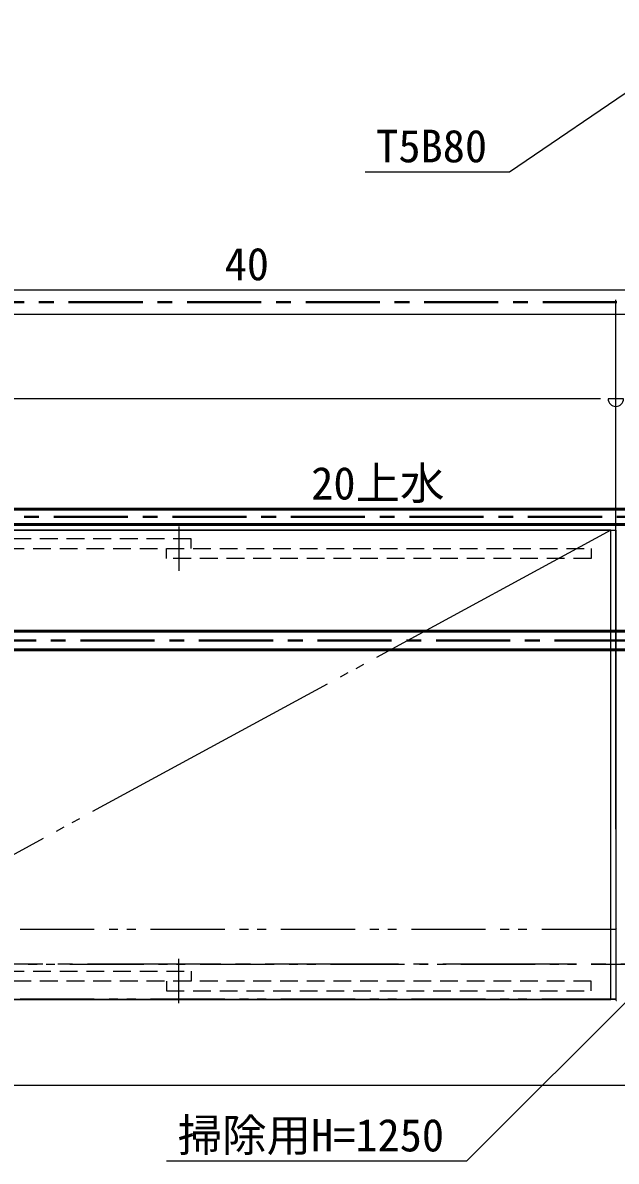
# Model space of a CAD drawing. Units: millimetres at full size, sheet at 1:30. Extents: x -16828 to 149130, y 47892 to 100313.
# Drawn here: x 20324 to 21526, y 58997 to 61301 of the extents above; entities that cross this region are included whole.
import ezdxf
from ezdxf.enums import TextEntityAlignment as Align

# ---------------------------------------------------------------- set-up
doc = ezdxf.new("R2010")
doc.units = ezdxf.units.MM
doc.header["$LTSCALE"] = 30
for name, pattern in [('CHAIN1', [8, 5, -1, 1, -1]), ('CHAIN2', [12, 9, -1, 1, -1]), ('DASHED1', [1.8, 1.2, -0.6]), ('DOUBLE_CHAIN1', [8.8, 5, -1, 0.6, -0.6, 0.6, -1]), ('LONG_DOUBLE_CHAIN', [21.8, 18, -1, 0.6, -0.6, 0.6, -1])]:
    doc.linetypes.add(name, pattern=pattern)
for name, color, linetype, lineweight in [('0-1', 7, 'Continuous', 15), ('2-2_間仕切り芯', 7, 'DOUBLE_CHAIN1', 15), ('2-A_建具', 7, 'Continuous', 15), ('3-0_AIHO08-壁芯', 7, 'CHAIN2', 15), ('3-4_AIHO30-厨房機器', 7, 'Continuous', 15), ('3-5_AIHO31-厨房機器中心線', 7, 'CHAIN2', 15), ('3-6_AIHO33-厨房機器隠れ線', 7, 'DASHED1', 15), ('3-7_AIHO47-厨房機器アウトライン', 7, 'Continuous', 15), ('3-9_AIHO32-厨房機器補助線', 7, 'LONG_DOUBLE_CHAIN', 15), ('4-2_AIHO20-排水溝', 7, 'Continuous', 15), ('4-3_AIHO15-壁開口寸法・コメント', 7, 'Continuous', 15), ('9-6_無題7', 7, 'Continuous', 15), ('9-A_配管－給水３：ＶＬＰ(ＶＤ)', 5, 'Continuous', 40), ('9-B_配管－給湯１２：ＨＴＬＰ（ＵＸ）', 3, 'Continuous', 20)]:
    doc.layers.add(name, color=color, linetype=linetype, lineweight=lineweight)
doc.styles.add('ＭＳ ゴシック', font='')
doc.styles.get('ＭＳ ゴシック').set_extended_font_data('MS Gothic')

# ---------------------------------------------------------------- blocks, each defined once
blk = doc.blocks.new('グループ部品-4')
at = {"layer": '4-3_AIHO15-壁開口寸法・コメント'}
for p, q in [((21493.71, 60540.17), (21462.46, 60540.17)), ((21540.58, 60540.17), (21509.33, 60540.17))]:
    blk.add_line(p, q, dxfattribs=at)
blk.add_arc((21524.96, 60540.17), 15.62, 180, 0, dxfattribs=at)
blk = doc.blocks.new('グループ部品-6')
at = {"layer": '4-3_AIHO15-壁開口寸法・コメント'}
for p, q in [((21524.96, 59669.36), (21524.96, 60740.17)), ((21462.46, 60540.17), (16297.46, 60540.17))]:
    blk.add_line(p, q, dxfattribs=at)
blk.add_blockref('グループ部品-4', (0, 0), dxfattribs=at)

msp = doc.modelspace()

# ---------------------------------------------------------------- linework, layer by layer
at = {"layer": '0-1'}
msp.add_line((15959.96, 59150.86), (25184.96, 59150.86), dxfattribs=at)
at = {"layer": '0-1', "linetype": 'DASHED1'}
msp.add_line((18359.96, 59150.86), (25184.96, 59150.86), dxfattribs=at)
at = {"layer": '2-2_間仕切り芯'}
msp.add_line((15139.23, 59395.86), (32729.96, 59395.86), dxfattribs=at)
at = {"layer": '2-A_建具', "linetype": 'DOUBLE_CHAIN1'}
for p, q in [((21524.96, 59466.36), (16234.96, 59466.36)), ((21524.96, 59325.36), (16234.96, 59325.36))]:
    msp.add_line(p, q, dxfattribs=at)
at = {"layer": '2-A_建具'}
msp.add_line((21524.96, 59467.86), (21524.96, 59323.86), dxfattribs=at)
for centre, start, end in [((21526.46, 59467.86), 90, 180), ((21526.46, 59323.86), 180, 270)]:
    msp.add_arc(centre, 1.5, start, end, dxfattribs=at)
at = {"layer": '3-0_AIHO08-壁芯'}
msp.add_line((24684.96, 59395.86), (15984.96, 59395.86), dxfattribs=at)
at = {"layer": '3-4_AIHO30-厨房機器'}
msp.add_line((19764.96, 59324.36), (21514.96, 59324.36), dxfattribs=at)
msp.add_lwpolyline([(19764.96, 59324.36), (21514.96, 59324.36), (21514.96, 60274.36), (19764.96, 60274.36)], close=True, dxfattribs=at)
at = {"layer": '3-5_AIHO31-厨房機器中心線'}
for p, q in [((20639.96, 60281.86), (20639.96, 60191.86)), ((20639.96, 59316.86), (20639.96, 59406.86))]:
    msp.add_line(p, q, dxfattribs=at)
at = {"layer": '3-6_AIHO33-厨房機器隠れ線'}
for points in [[(20664.96, 60256.86), (19804.96, 60256.86), (19804.96, 60236.86), (20664.96, 60236.86)], [(20614.96, 60236.86), (21474.96, 60236.86), (21474.96, 60216.86), (20614.96, 60216.86)], [(20664.96, 59361.86), (19804.96, 59361.86), (19804.96, 59381.86), (20664.96, 59381.86)], [(20614.96, 59341.86), (21474.96, 59341.86), (21474.96, 59361.86), (20614.96, 59361.86)]]:
    msp.add_lwpolyline(points, close=True, dxfattribs=at)
at = {"layer": '3-7_AIHO47-厨房機器アウトライン'}
msp.add_lwpolyline([(19764.96, 59324.36), (21514.96, 59324.36), (21514.96, 60274.36), (19764.96, 60274.36)], close=True, dxfattribs=at)
at = {"layer": '3-9_AIHO32-厨房機器補助線'}
msp.add_line((21514.96, 60274.36), (19764.96, 59324.36), dxfattribs=at)
at = {"layer": '4-2_AIHO20-排水溝'}
msp.add_lwpolyline([(21524.96, 59324.36), (16234.96, 59324.36), (16234.96, 60274.36), (21524.96, 60274.36)], close=True, dxfattribs=at)
at = {"layer": '9-6_無題7'}
for p, q in [((21753.93, 61301.05), (21309.77, 60998.86)), ((21309.77, 60998.86), (21017.27, 60998.86)), ((21684.96, 59459.36), (21222.8, 58997.2)), ((21222.8, 58997.2), (20615.3, 58997.2))]:
    msp.add_line(p, q, dxfattribs=at)
at = {"layer": '9-A_配管－給水３：ＶＬＰ(ＶＤ)'}
for p, q in [((21781.36, 60316.49), (20147, 60316.49)), ((20147, 60285.49), (21781.36, 60285.49)), ((21550.96, 60069.76), (19305.96, 60069.76)), ((19305.96, 60031.96), (21550.96, 60031.96))]:
    msp.add_line(p, q, dxfattribs=at)
at = {"layer": '9-A_配管－給水３：ＶＬＰ(ＶＤ)', "color": 2, "linetype": 'CHAIN1', "lineweight": 30}
for p, q in [((20147, 60300.99), (21781.36, 60300.99)), ((21550.96, 60050.86), (19305.96, 60050.86))]:
    msp.add_line(p, q, dxfattribs=at)
at = {"layer": '9-B_配管－給湯１２：ＨＴＬＰ（ＵＸ）'}
for p, q in [((21766.96, 60760.16), (20161, 60760.16)), ((20161, 60711.56), (21766.96, 60711.56))]:
    msp.add_line(p, q, dxfattribs=at)
at = {"layer": '9-B_配管－給湯１２：ＨＴＬＰ（ＵＸ）', "color": 2, "linetype": 'CHAIN1', "lineweight": 30}
msp.add_line((21766.96, 60735.86), (20161, 60735.86), dxfattribs=at)

# ---------------------------------------------------------------- block references
at = {"layer": '4-3_AIHO15-壁開口寸法・コメント'}
msp.add_blockref('グループ部品-6', (0, 0), dxfattribs=at)

# ---------------------------------------------------------------- texts
at = {"layer": '9-6_無題7', "style": 'ＭＳ ゴシック'}
for s, p in [('T5B80', (21039.77, 60998.86)), ('掃除用H=1250', (20637.8, 58997.2))]:
    msp.add_text(s, height=65.98, dxfattribs=at).set_placement(p, align=Align.BOTTOM_LEFT)
at = {"layer": '9-A_配管－給水３：ＶＬＰ(ＶＤ)', "color": 7, "style": 'ＭＳ ゴシック'}
msp.add_text('20上水', height=65.98, dxfattribs=at).set_placement((20908.18, 60316.49), align=Align.BOTTOM_LEFT)
at = {"layer": '9-B_配管－給湯１２：ＨＴＬＰ（ＵＸ）', "color": 7, "style": 'ＭＳ ゴシック'}
msp.add_text('40', height=65.98, dxfattribs=at).set_placement((20732.88, 60760.16), align=Align.BOTTOM_LEFT)

doc.saveas('drawing.dxf')
